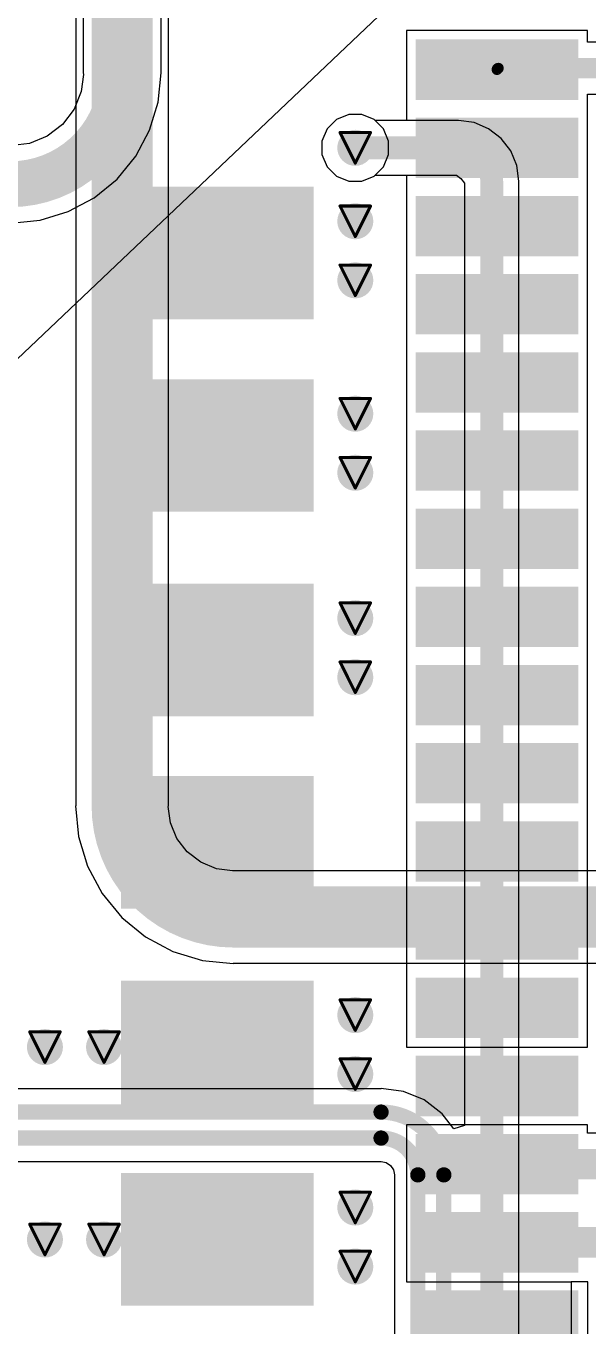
# Model space of a CAD drawing. Header units: inches. Extents: x 0 to 5359, y 0 to 5098.
# Drawn here: x 89.92 to 99.26, y 82.36 to 103.98 of the extents above; entities that cross this region are included whole.
import ezdxf

# ---------------------------------------------------------------- set-up
doc = ezdxf.new("R2010")
doc.units = ezdxf.units.IN
for name, color, linetype in [('Bottom Layer', 5, 'Continuous'), ('Drill Drawing', 1, 'Continuous'), ('Layer 1', 16, 'Continuous'), ('Layer 2', 76, 'Continuous'), ('Top Layer', 1, 'Continuous'), ('Top Paste', 8, 'Continuous'), ('Top Solder', 216, 'Continuous'), ('Via Holes', 16, 'Continuous')]:
    doc.layers.add(name, color=color, linetype=linetype)

# ---------------------------------------------------------------- blocks, each defined once
blk = doc.blocks.new('EC21EFA_512_STD_54')
at = {"layer": 'Top Layer'}
for points in [[(-9.2, -8.1), (-7.2, -8.1), (-7.2, -11.1), (-9.2, -11.1)], [(-6, -8.1), (-4, -8.1), (-4, -11.1), (-6, -11.1)], [(-2.6, -8.1), (-0.6, -8.1), (-0.6, -11.1), (-2.6, -11.1)], [(0.6, -8.1), (2.6, -8.1), (2.6, -11.1), (0.6, -11.1)], [(4, -8.1), (6, -8.1), (6, -11.1), (4, -11.1)], [(7.2, -8.1), (9.2, -8.1), (9.2, -11.1), (7.2, -11.1)], [(-9.95, -13), (-9.15, -13), (-9.15, -15.5), (-9.95, -15.5)], [(-8.65, -13), (-7.85, -13), (-7.85, -15.5), (-8.65, -15.5)], [(-7.35, -13), (-6.55, -13), (-6.55, -15.5), (-7.35, -15.5)], [(-6.05, -13), (-5.25, -13), (-5.25, -15.5), (-6.05, -15.5)], [(-4.75, -13), (-3.95, -13), (-3.95, -15.5), (-4.75, -15.5)], [(-3.45, -13), (-2.65, -13), (-2.65, -15.5), (-3.45, -15.5)], [(-2.15, -13), (-1.35, -13), (-1.35, -15.5), (-2.15, -15.5)], [(-0.85, -13), (-0.05, -13), (-0.05, -15.5), (-0.85, -15.5)], [(0.45, -13), (1.25, -13), (1.25, -15.5), (0.45, -15.5)], [(1.75, -13), (2.55, -13), (2.55, -15.5), (1.75, -15.5)], [(3.05, -13), (3.85, -13), (3.85, -15.5), (3.05, -15.5)], [(4.35, -13), (5.15, -13), (5.15, -15.5), (4.35, -15.5)], [(5.65, -13), (6.45, -13), (6.45, -15.5), (5.65, -15.5)], [(6.95, -13), (7.75, -13), (7.75, -15.5), (6.95, -15.5)], [(8.25, -13), (9.05, -13), (9.05, -15.5), (8.25, -15.5)], [(9.55, -13), (10.35, -13), (10.35, -15.5), (9.55, -15.5)], [(10.85, -13), (11.65, -13), (11.65, -15.5), (10.85, -15.5)]]:
    blk.add_hatch(color=1, dxfattribs=at).paths.add_polyline_path(points)
at = {"layer": 'Top Paste'}
for points in [[(-9.2, -8.1), (-7.2, -8.1), (-7.2, -11.1), (-9.2, -11.1)], [(-6, -8.1), (-4, -8.1), (-4, -11.1), (-6, -11.1)], [(-2.6, -8.1), (-0.6, -8.1), (-0.6, -11.1), (-2.6, -11.1)], [(0.6, -8.1), (2.6, -8.1), (2.6, -11.1), (0.6, -11.1)], [(4, -8.1), (6, -8.1), (6, -11.1), (4, -11.1)], [(7.2, -8.1), (9.2, -8.1), (9.2, -11.1), (7.2, -11.1)], [(-9.95, -13), (-9.15, -13), (-9.15, -15.5), (-9.95, -15.5)], [(-8.65, -13), (-7.85, -13), (-7.85, -15.5), (-8.65, -15.5)], [(-7.35, -13), (-6.55, -13), (-6.55, -15.5), (-7.35, -15.5)], [(-6.05, -13), (-5.25, -13), (-5.25, -15.5), (-6.05, -15.5)], [(-4.75, -13), (-3.95, -13), (-3.95, -15.5), (-4.75, -15.5)], [(-3.45, -13), (-2.65, -13), (-2.65, -15.5), (-3.45, -15.5)], [(-2.15, -13), (-1.35, -13), (-1.35, -15.5), (-2.15, -15.5)], [(-0.85, -13), (-0.05, -13), (-0.05, -15.5), (-0.85, -15.5)], [(0.45, -13), (1.25, -13), (1.25, -15.5), (0.45, -15.5)], [(1.75, -13), (2.55, -13), (2.55, -15.5), (1.75, -15.5)], [(3.05, -13), (3.85, -13), (3.85, -15.5), (3.05, -15.5)], [(4.35, -13), (5.15, -13), (5.15, -15.5), (4.35, -15.5)], [(5.65, -13), (6.45, -13), (6.45, -15.5), (5.65, -15.5)], [(6.95, -13), (7.75, -13), (7.75, -15.5), (6.95, -15.5)], [(8.25, -13), (9.05, -13), (9.05, -15.5), (8.25, -15.5)], [(9.55, -13), (10.35, -13), (10.35, -15.5), (9.55, -15.5)], [(10.85, -13), (11.65, -13), (11.65, -15.5), (10.85, -15.5)]]:
    blk.add_hatch(color=8, dxfattribs=at).paths.add_polyline_path(points)
at = {"layer": 'Top Solder'}
for points in [[(-9.302, -7.998), (-7.098, -7.998), (-7.098, -11.202), (-9.302, -11.202)], [(-6.102, -7.998), (-3.898, -7.998), (-3.898, -11.202), (-6.102, -11.202)], [(-2.702, -7.998), (-0.498, -7.998), (-0.498, -11.202), (-2.702, -11.202)], [(0.498, -7.998), (2.702, -7.998), (2.702, -11.202), (0.498, -11.202)], [(3.898, -7.998), (6.102, -7.998), (6.102, -11.202), (3.898, -11.202)], [(7.098, -7.998), (9.302, -7.998), (9.302, -11.202), (7.098, -11.202)], [(-10.052, -12.898), (-9.048, -12.898), (-9.048, -15.602), (-10.052, -15.602)], [(-8.752, -12.898), (-7.748, -12.898), (-7.748, -15.602), (-8.752, -15.602)], [(-7.452, -12.898), (-6.448, -12.898), (-6.448, -15.602), (-7.452, -15.602)], [(-6.152, -12.898), (-5.148, -12.898), (-5.148, -15.602), (-6.152, -15.602)], [(-4.852, -12.898), (-3.848, -12.898), (-3.848, -15.602), (-4.852, -15.602)], [(-3.552, -12.898), (-2.548, -12.898), (-2.548, -15.602), (-3.552, -15.602)], [(-2.252, -12.898), (-1.248, -12.898), (-1.248, -15.602), (-2.252, -15.602)], [(-0.952, -12.898), (0.052, -12.898), (0.052, -15.602), (-0.952, -15.602)], [(0.348, -12.898), (1.352, -12.898), (1.352, -15.602), (0.348, -15.602)], [(1.648, -12.898), (2.652, -12.898), (2.652, -15.602), (1.648, -15.602)], [(2.948, -12.898), (3.952, -12.898), (3.952, -15.602), (2.948, -15.602)], [(4.248, -12.898), (5.252, -12.898), (5.252, -15.602), (4.248, -15.602)], [(5.548, -12.898), (6.552, -12.898), (6.552, -15.602), (5.548, -15.602)], [(6.848, -12.898), (7.852, -12.898), (7.852, -15.602), (6.848, -15.602)], [(8.148, -12.898), (9.152, -12.898), (9.152, -15.602), (8.148, -15.602)], [(9.448, -12.898), (10.452, -12.898), (10.452, -15.602), (9.448, -15.602)], [(10.748, -12.898), (11.752, -12.898), (11.752, -15.602), (10.748, -15.602)]]:
    blk.add_hatch(color=216, dxfattribs=at).paths.add_polyline_path(points)
blk.add_line((-7.122, 8.022), (5006.159, -5275.812), dxfattribs=at)

msp = doc.modelspace()

# ---------------------------------------------------------------- hatches: boundary and pattern name
at = {"layer": 'Bottom Layer'}
h = msp.add_hatch(color=5, dxfattribs=at)
edge = h.paths.add_edge_path()
edge.add_arc((95.394, 101.95), 0.3, 0, 360)
h = msp.add_hatch(color=5, dxfattribs=at)
edge = h.paths.add_edge_path()
edge.add_arc((95.394, 100.729), 0.3, 0, 360)
h = msp.add_hatch(color=5, dxfattribs=at)
edge = h.paths.add_edge_path()
edge.add_arc((95.394, 99.747), 0.3, 0, 360)
h = msp.add_hatch(color=5, dxfattribs=at)
edge = h.paths.add_edge_path()
edge.add_arc((95.394, 97.529), 0.3, 0, 360)
h = msp.add_hatch(color=5, dxfattribs=at)
edge = h.paths.add_edge_path()
edge.add_arc((95.394, 96.547), 0.3, 0, 360)
h = msp.add_hatch(color=5, dxfattribs=at)
edge = h.paths.add_edge_path()
edge.add_arc((95.394, 94.129), 0.3, 0, 360)
h = msp.add_hatch(color=5, dxfattribs=at)
edge = h.paths.add_edge_path()
edge.add_arc((95.394, 93.147), 0.3, 0, 360)
h = msp.add_hatch(color=5, dxfattribs=at)
edge = h.paths.add_edge_path()
edge.add_arc((95.394, 87.529), 0.3, 0, 360)
h = msp.add_hatch(color=5, dxfattribs=at)
edge = h.paths.add_edge_path()
edge.add_arc((90.232, 86.997), 0.3, 0, 360)
h = msp.add_hatch(color=5, dxfattribs=at)
edge = h.paths.add_edge_path()
edge.add_arc((91.215, 86.997), 0.3, 0, 360)
h = msp.add_hatch(color=5, dxfattribs=at)
edge = h.paths.add_edge_path()
edge.add_arc((95.394, 86.547), 0.3, 0, 360)
h = msp.add_hatch(color=5, dxfattribs=at)
edge = h.paths.add_edge_path()
edge.add_arc((95.394, 84.329), 0.3, 0, 360)
h = msp.add_hatch(color=5, dxfattribs=at)
edge = h.paths.add_edge_path()
edge.add_arc((90.232, 83.797), 0.3, 0, 360)
h = msp.add_hatch(color=5, dxfattribs=at)
edge = h.paths.add_edge_path()
edge.add_arc((91.215, 83.797), 0.3, 0, 360)
h = msp.add_hatch(color=5, dxfattribs=at)
edge = h.paths.add_edge_path()
edge.add_arc((95.394, 83.347), 0.3, 0, 360)
at = {"layer": 'Layer 1'}
h = msp.add_hatch(color=16, dxfattribs=at)
edge = h.paths.add_edge_path()
edge.add_arc((95.394, 101.95), 0.3, 0, 360)
h = msp.add_hatch(color=16, dxfattribs=at)
edge = h.paths.add_edge_path()
edge.add_arc((95.394, 100.729), 0.3, 0, 360)
h = msp.add_hatch(color=16, dxfattribs=at)
edge = h.paths.add_edge_path()
edge.add_arc((95.394, 99.747), 0.3, 0, 360)
h = msp.add_hatch(color=16, dxfattribs=at)
edge = h.paths.add_edge_path()
edge.add_arc((95.394, 97.529), 0.3, 0, 360)
h = msp.add_hatch(color=16, dxfattribs=at)
edge = h.paths.add_edge_path()
edge.add_arc((95.394, 96.547), 0.3, 0, 360)
h = msp.add_hatch(color=16, dxfattribs=at)
edge = h.paths.add_edge_path()
edge.add_arc((95.394, 94.129), 0.3, 0, 360)
h = msp.add_hatch(color=16, dxfattribs=at)
edge = h.paths.add_edge_path()
edge.add_arc((95.394, 93.147), 0.3, 0, 360)
h = msp.add_hatch(color=16, dxfattribs=at)
edge = h.paths.add_edge_path()
edge.add_arc((95.394, 87.529), 0.3, 0, 360)
h = msp.add_hatch(color=16, dxfattribs=at)
edge = h.paths.add_edge_path()
edge.add_arc((90.232, 86.997), 0.3, 0, 360)
h = msp.add_hatch(color=16, dxfattribs=at)
edge = h.paths.add_edge_path()
edge.add_arc((91.215, 86.997), 0.3, 0, 360)
h = msp.add_hatch(color=16, dxfattribs=at)
edge = h.paths.add_edge_path()
edge.add_arc((95.394, 86.547), 0.3, 0, 360)
h = msp.add_hatch(color=16, dxfattribs=at)
edge = h.paths.add_edge_path()
edge.add_arc((95.394, 84.329), 0.3, 0, 360)
h = msp.add_hatch(color=16, dxfattribs=at)
edge = h.paths.add_edge_path()
edge.add_arc((90.232, 83.797), 0.3, 0, 360)
h = msp.add_hatch(color=16, dxfattribs=at)
edge = h.paths.add_edge_path()
edge.add_arc((91.215, 83.797), 0.3, 0, 360)
h = msp.add_hatch(color=16, dxfattribs=at)
edge = h.paths.add_edge_path()
edge.add_arc((95.394, 83.347), 0.3, 0, 360)
at = {"layer": 'Layer 2'}
h = msp.add_hatch(color=76, dxfattribs=at)
edge = h.paths.add_edge_path()
edge.add_arc((95.394, 101.95), 0.3, 0, 360)
h = msp.add_hatch(color=76, dxfattribs=at)
edge = h.paths.add_edge_path()
edge.add_arc((95.394, 100.729), 0.3, 0, 360)
h = msp.add_hatch(color=76, dxfattribs=at)
edge = h.paths.add_edge_path()
edge.add_arc((95.394, 99.747), 0.3, 0, 360)
h = msp.add_hatch(color=76, dxfattribs=at)
edge = h.paths.add_edge_path()
edge.add_arc((95.394, 97.529), 0.3, 0, 360)
h = msp.add_hatch(color=76, dxfattribs=at)
edge = h.paths.add_edge_path()
edge.add_arc((95.394, 96.547), 0.3, 0, 360)
h = msp.add_hatch(color=76, dxfattribs=at)
edge = h.paths.add_edge_path()
edge.add_arc((95.394, 94.129), 0.3, 0, 360)
h = msp.add_hatch(color=76, dxfattribs=at)
edge = h.paths.add_edge_path()
edge.add_arc((95.394, 93.147), 0.3, 0, 360)
h = msp.add_hatch(color=76, dxfattribs=at)
edge = h.paths.add_edge_path()
edge.add_arc((95.394, 87.529), 0.3, 0, 360)
h = msp.add_hatch(color=76, dxfattribs=at)
edge = h.paths.add_edge_path()
edge.add_arc((90.232, 86.997), 0.3, 0, 360)
h = msp.add_hatch(color=76, dxfattribs=at)
edge = h.paths.add_edge_path()
edge.add_arc((91.215, 86.997), 0.3, 0, 360)
h = msp.add_hatch(color=76, dxfattribs=at)
edge = h.paths.add_edge_path()
edge.add_arc((95.394, 86.547), 0.3, 0, 360)
h = msp.add_hatch(color=76, dxfattribs=at)
edge = h.paths.add_edge_path()
edge.add_arc((95.394, 84.329), 0.3, 0, 360)
h = msp.add_hatch(color=76, dxfattribs=at)
edge = h.paths.add_edge_path()
edge.add_arc((90.232, 83.797), 0.3, 0, 360)
h = msp.add_hatch(color=76, dxfattribs=at)
edge = h.paths.add_edge_path()
edge.add_arc((91.215, 83.797), 0.3, 0, 360)
h = msp.add_hatch(color=76, dxfattribs=at)
edge = h.paths.add_edge_path()
edge.add_arc((95.394, 83.347), 0.3, 0, 360)
at = {"layer": 'Top Layer'}
h = msp.add_hatch(color=1, dxfattribs=at)
edge = h.paths.add_edge_path()
edge.add_arc((95.394, 101.95), 0.3, 0, 360)
h = msp.add_hatch(color=1, dxfattribs=at)
edge = h.paths.add_edge_path()
edge.add_arc((95.394, 100.729), 0.3, 0, 360)
h = msp.add_hatch(color=1, dxfattribs=at)
edge = h.paths.add_edge_path()
edge.add_arc((95.394, 99.747), 0.3, 0, 360)
h = msp.add_hatch(color=1, dxfattribs=at)
edge = h.paths.add_edge_path()
edge.add_arc((95.394, 97.529), 0.3, 0, 360)
h = msp.add_hatch(color=1, dxfattribs=at)
edge = h.paths.add_edge_path()
edge.add_arc((95.394, 96.547), 0.3, 0, 360)
h = msp.add_hatch(color=1, dxfattribs=at)
edge = h.paths.add_edge_path()
edge.add_arc((95.394, 94.129), 0.3, 0, 360)
h = msp.add_hatch(color=1, dxfattribs=at)
edge = h.paths.add_edge_path()
edge.add_arc((95.394, 93.147), 0.3, 0, 360)
h = msp.add_hatch(color=1, dxfattribs=at)
edge = h.paths.add_edge_path()
edge.add_arc((95.394, 87.529), 0.3, 0, 360)
h = msp.add_hatch(color=1, dxfattribs=at)
edge = h.paths.add_edge_path()
edge.add_arc((90.232, 86.997), 0.3, 0, 360)
h = msp.add_hatch(color=1, dxfattribs=at)
edge = h.paths.add_edge_path()
edge.add_arc((91.215, 86.997), 0.3, 0, 360)
h = msp.add_hatch(color=1, dxfattribs=at)
edge = h.paths.add_edge_path()
edge.add_arc((95.394, 86.547), 0.3, 0, 360)
h = msp.add_hatch(color=1, dxfattribs=at)
edge = h.paths.add_edge_path()
edge.add_arc((95.394, 84.329), 0.3, 0, 360)
h = msp.add_hatch(color=1, dxfattribs=at)
edge = h.paths.add_edge_path()
edge.add_arc((90.232, 83.797), 0.3, 0, 360)
h = msp.add_hatch(color=1, dxfattribs=at)
edge = h.paths.add_edge_path()
edge.add_arc((91.215, 83.797), 0.3, 0, 360)
h = msp.add_hatch(color=1, dxfattribs=at)
edge = h.paths.add_edge_path()
edge.add_arc((95.394, 83.347), 0.3, 0, 360)
at = {"layer": 'Via Holes'}
h = msp.add_hatch(color=7, dxfattribs=at)
edge = h.paths.add_edge_path()
edge.add_arc((95.394, 101.95), 0.15, 0, 360)
h = msp.add_hatch(color=7, dxfattribs=at)
edge = h.paths.add_edge_path()
edge.add_arc((95.394, 100.729), 0.15, 0, 360)
h = msp.add_hatch(color=7, dxfattribs=at)
edge = h.paths.add_edge_path()
edge.add_arc((95.394, 99.747), 0.15, 0, 360)
h = msp.add_hatch(color=7, dxfattribs=at)
edge = h.paths.add_edge_path()
edge.add_arc((95.394, 97.529), 0.15, 0, 360)
h = msp.add_hatch(color=7, dxfattribs=at)
edge = h.paths.add_edge_path()
edge.add_arc((95.394, 96.547), 0.15, 0, 360)
h = msp.add_hatch(color=7, dxfattribs=at)
edge = h.paths.add_edge_path()
edge.add_arc((95.394, 94.129), 0.15, 0, 360)
h = msp.add_hatch(color=7, dxfattribs=at)
edge = h.paths.add_edge_path()
edge.add_arc((95.394, 93.147), 0.15, 0, 360)
h = msp.add_hatch(color=7, dxfattribs=at)
edge = h.paths.add_edge_path()
edge.add_arc((95.394, 87.529), 0.15, 0, 360)
h = msp.add_hatch(color=7, dxfattribs=at)
edge = h.paths.add_edge_path()
edge.add_arc((90.232, 86.997), 0.15, 0, 360)
h = msp.add_hatch(color=7, dxfattribs=at)
edge = h.paths.add_edge_path()
edge.add_arc((91.215, 86.997), 0.15, 0, 360)
h = msp.add_hatch(color=7, dxfattribs=at)
edge = h.paths.add_edge_path()
edge.add_arc((95.394, 86.547), 0.15, 0, 360)
h = msp.add_hatch(color=7, dxfattribs=at)
edge = h.paths.add_edge_path()
edge.add_arc((95.394, 84.329), 0.15, 0, 360)
h = msp.add_hatch(color=7, dxfattribs=at)
edge = h.paths.add_edge_path()
edge.add_arc((90.232, 83.797), 0.15, 0, 360)
h = msp.add_hatch(color=7, dxfattribs=at)
edge = h.paths.add_edge_path()
edge.add_arc((91.215, 83.797), 0.15, 0, 360)
h = msp.add_hatch(color=7, dxfattribs=at)
edge = h.paths.add_edge_path()
edge.add_arc((95.394, 83.347), 0.15, 0, 360)

# ---------------------------------------------------------------- linework, layer by layer
at = {"layer": 'Bottom Layer'}
for p, q in [((90.869, 115.265), (90.869, 103.2)), ((92.164, 103.2), (92.164, 115.265)), ((90.875, 103.169), (90.837, 102.885)), ((90.869, 103.2), (90.875, 103.169)), ((92.115, 102.712), (92.163, 103.196)), ((92.163, 103.196), (92.164, 103.2)), ((90.837, 102.885), (90.716, 102.592)), ((91.973, 102.243), (92.115, 102.712)), ((90.716, 102.592), (90.522, 102.34)), ((95.284, 102.504), (95.08, 102.42)), ((95.504, 102.504), (95.284, 102.504)), ((95.708, 102.42), (95.504, 102.504)), ((90.522, 102.34), (90.27, 102.146)), ((94.924, 102.264), (94.84, 102.06)), ((95.08, 102.42), (94.924, 102.264)), ((95.724, 102.403), (95.708, 102.42)), ((97.108, 102.403), (95.724, 102.403)), ((97.109, 102.403), (97.108, 102.403)), ((97.369, 102.369), (97.109, 102.403)), ((97.612, 102.268), (97.369, 102.369)), ((97.821, 102.108), (97.612, 102.268)), ((90.27, 102.146), (89.977, 102.025)), ((91.742, 101.811), (91.973, 102.243)), ((94.84, 102.06), (94.84, 101.84)), ((97.981, 101.899), (97.821, 102.108)), ((89.977, 102.025), (89.693, 101.987)), ((94.84, 101.84), (94.924, 101.636)), ((98.082, 101.656), (97.981, 101.899)), ((91.431, 101.432), (91.742, 101.811)), ((94.924, 101.636), (95.08, 101.48)), ((98.116, 101.396), (98.082, 101.656)), ((91.052, 101.12), (91.431, 101.432)), ((95.08, 101.48), (95.284, 101.396)), ((95.284, 101.396), (95.504, 101.396)), ((95.504, 101.396), (95.708, 101.48)), ((95.708, 101.48), (95.724, 101.497)), ((95.724, 101.497), (97.077, 101.497)), ((97.077, 101.497), (97.152, 101.439)), ((97.152, 101.439), (97.21, 101.364)), ((98.116, 101.395), (98.116, 101.396)), ((98.116, 75.26), (98.116, 101.395)), ((97.21, 101.364), (97.21, 85.692)), ((90.619, 100.889), (91.052, 101.12)), ((89.666, 100.699), (90.15, 100.747)), ((90.15, 100.747), (90.619, 100.889)), ((95.823, 86.304), (67.544, 86.304)), ((96.195, 86.26), (95.823, 86.309)), ((95.823, 86.309), (95.823, 86.304)), ((96.541, 86.117), (96.195, 86.26)), ((96.839, 85.888), (96.541, 86.117)), ((97.032, 85.636), (96.839, 85.888)), ((97.21, 85.692), (97.032, 85.636)), ((67.544, 85.096), (95.823, 85.096)), ((95.823, 85.096), (95.823, 85.095)), ((95.823, 85.095), (95.908, 85.078)), ((95.908, 85.078), (95.98, 85.03)), ((95.98, 85.03), (96.028, 84.957)), ((96.028, 84.957), (96.045, 84.872)), ((96.045, 84.872), (96.046, 84.872)), ((96.046, 84.872), (96.046, 81.649))]:
    msp.add_line(p, q, dxfattribs=at)
for points in [[(91.516, 103.2, 0.762, 0.762, 0), (91.516, 115.265, 0.762, 0.762, 0)], [(91.516, 103.2, 0.762, 0.762, -0.414214), (89.662, 101.346, 0.762, 0.762, 0)], [(95.394, 101.95, 0.381, 0.381, 0), (97.108, 101.95, 0.381, 0.381, 0)], [(97.108, 101.95, 0.381, 0.381, -0.414214), (97.663, 101.395, 0.381, 0.381, 0)], [(67.585, 101.346, 0.762, 0.762, 0), (89.662, 101.346, 0.762, 0.762, 0)], [(97.663, 74.93, 0.381, 0.381, 0), (97.663, 101.395, 0.381, 0.381, 0)], [(67.229, 85.916, 0.254, 0.254, 0), (95.823, 85.916, 0.254, 0.254, 0)], [(95.823, 85.916, 0.254, 0.254, -0.414214), (96.866, 84.872, 0.254, 0.254, 0)], [(67.229, 85.484, 0.254, 0.254, 0), (95.823, 85.484, 0.254, 0.254, 0)], [(95.823, 85.484, 0.254, 0.254, -0.414214), (96.434, 84.872, 0.254, 0.254, 0)], [(96.434, 72.467, 0.254, 0.254, 0), (96.434, 84.872, 0.254, 0.254, 0)], [(96.866, 72.467, 0.254, 0.254, 0), (96.866, 84.872, 0.254, 0.254, 0)]]:
    msp.add_lwpolyline(points, format="xyseb", dxfattribs=at)
for points in [[(91.326, 103.2, 0.381, 0.381, 1), (91.707, 103.2, 0.381, 0.381, 1)], [(91.326, 103.2, 0.381, 0.381, 1), (91.707, 103.2, 0.381, 0.381, 1)], [(95.298, 101.95, 0.191, 0.191, 1), (95.489, 101.95, 0.191, 0.191, 1)], [(97.013, 101.95, 0.191, 0.191, 1), (97.203, 101.95, 0.191, 0.191, 1)], [(97.013, 101.95, 0.191, 0.191, 1), (97.203, 101.95, 0.191, 0.191, 1)], [(89.471, 101.346, 0.381, 0.381, 1), (89.852, 101.346, 0.381, 0.381, 1)], [(89.471, 101.346, 0.381, 0.381, 1), (89.852, 101.346, 0.381, 0.381, 1)], [(97.568, 101.395, 0.191, 0.191, 1), (97.758, 101.395, 0.191, 0.191, 1)], [(97.568, 101.395, 0.191, 0.191, 1), (97.758, 101.395, 0.191, 0.191, 1)], [(95.759, 85.916, 0.127, 0.127, 1), (95.886, 85.916, 0.127, 0.127, 1)], [(95.759, 85.916, 0.127, 0.127, 1), (95.886, 85.916, 0.127, 0.127, 1)], [(95.759, 85.484, 0.127, 0.127, 1), (95.886, 85.484, 0.127, 0.127, 1)], [(95.759, 85.484, 0.127, 0.127, 1), (95.886, 85.484, 0.127, 0.127, 1)], [(96.371, 84.872, 0.127, 0.127, 1), (96.498, 84.872, 0.127, 0.127, 1)], [(96.371, 84.872, 0.127, 0.127, 1), (96.498, 84.872, 0.127, 0.127, 1)], [(96.803, 84.872, 0.127, 0.127, 1), (96.93, 84.872, 0.127, 0.127, 1)], [(96.803, 84.872, 0.127, 0.127, 1), (96.93, 84.872, 0.127, 0.127, 1)]]:
    msp.add_lwpolyline(points, format="xyseb", close=True, dxfattribs=at)
at = {"layer": 'Drill Drawing'}
for points in [[(95.14, 102.204, 0.0508, 0.0508, 0), (95.648, 102.204, 0.0508, 0.0508, 0)], [(95.14, 102.204, 0.0508, 0.0508, 0), (95.394, 101.696, 0.0508, 0.0508, 0)], [(95.394, 101.696, 0.0508, 0.0508, 0), (95.648, 102.204, 0.0508, 0.0508, 0)], [(95.14, 100.983, 0.0508, 0.0508, 0), (95.648, 100.983, 0.0508, 0.0508, 0)], [(95.14, 100.983, 0.0508, 0.0508, 0), (95.394, 100.475, 0.0508, 0.0508, 0)], [(95.394, 100.475, 0.0508, 0.0508, 0), (95.648, 100.983, 0.0508, 0.0508, 0)], [(95.14, 100.001, 0.0508, 0.0508, 0), (95.648, 100.001, 0.0508, 0.0508, 0)], [(95.14, 100.001, 0.0508, 0.0508, 0), (95.394, 99.493, 0.0508, 0.0508, 0)], [(95.394, 99.493, 0.0508, 0.0508, 0), (95.648, 100.001, 0.0508, 0.0508, 0)], [(95.14, 97.783, 0.0508, 0.0508, 0), (95.648, 97.783, 0.0508, 0.0508, 0)], [(95.14, 97.783, 0.0508, 0.0508, 0), (95.394, 97.275, 0.0508, 0.0508, 0)], [(95.394, 97.275, 0.0508, 0.0508, 0), (95.648, 97.783, 0.0508, 0.0508, 0)], [(95.14, 96.801, 0.0508, 0.0508, 0), (95.648, 96.801, 0.0508, 0.0508, 0)], [(95.14, 96.801, 0.0508, 0.0508, 0), (95.394, 96.293, 0.0508, 0.0508, 0)], [(95.394, 96.293, 0.0508, 0.0508, 0), (95.648, 96.801, 0.0508, 0.0508, 0)], [(95.14, 94.383, 0.0508, 0.0508, 0), (95.648, 94.383, 0.0508, 0.0508, 0)], [(95.14, 94.383, 0.0508, 0.0508, 0), (95.394, 93.875, 0.0508, 0.0508, 0)], [(95.394, 93.875, 0.0508, 0.0508, 0), (95.648, 94.383, 0.0508, 0.0508, 0)], [(95.14, 93.401, 0.0508, 0.0508, 0), (95.648, 93.401, 0.0508, 0.0508, 0)], [(95.14, 93.401, 0.0508, 0.0508, 0), (95.394, 92.893, 0.0508, 0.0508, 0)], [(95.394, 92.893, 0.0508, 0.0508, 0), (95.648, 93.401, 0.0508, 0.0508, 0)], [(95.14, 87.783, 0.0508, 0.0508, 0), (95.648, 87.783, 0.0508, 0.0508, 0)], [(95.14, 87.783, 0.0508, 0.0508, 0), (95.394, 87.275, 0.0508, 0.0508, 0)], [(95.394, 87.275, 0.0508, 0.0508, 0), (95.648, 87.783, 0.0508, 0.0508, 0)], [(89.978, 87.251, 0.0508, 0.0508, 0), (90.486, 87.251, 0.0508, 0.0508, 0)], [(89.978, 87.251, 0.0508, 0.0508, 0), (90.232, 86.743, 0.0508, 0.0508, 0)], [(90.232, 86.743, 0.0508, 0.0508, 0), (90.486, 87.251, 0.0508, 0.0508, 0)], [(90.961, 87.251, 0.0508, 0.0508, 0), (91.469, 87.251, 0.0508, 0.0508, 0)], [(90.961, 87.251, 0.0508, 0.0508, 0), (91.215, 86.743, 0.0508, 0.0508, 0)], [(91.215, 86.743, 0.0508, 0.0508, 0), (91.469, 87.251, 0.0508, 0.0508, 0)], [(95.14, 86.801, 0.0508, 0.0508, 0), (95.648, 86.801, 0.0508, 0.0508, 0)], [(95.14, 86.801, 0.0508, 0.0508, 0), (95.394, 86.293, 0.0508, 0.0508, 0)], [(95.394, 86.293, 0.0508, 0.0508, 0), (95.648, 86.801, 0.0508, 0.0508, 0)], [(95.14, 84.583, 0.0508, 0.0508, 0), (95.648, 84.583, 0.0508, 0.0508, 0)], [(95.14, 84.583, 0.0508, 0.0508, 0), (95.394, 84.075, 0.0508, 0.0508, 0)], [(95.394, 84.075, 0.0508, 0.0508, 0), (95.648, 84.583, 0.0508, 0.0508, 0)], [(89.978, 84.051, 0.0508, 0.0508, 0), (90.486, 84.051, 0.0508, 0.0508, 0)], [(89.978, 84.051, 0.0508, 0.0508, 0), (90.232, 83.543, 0.0508, 0.0508, 0)], [(90.232, 83.543, 0.0508, 0.0508, 0), (90.486, 84.051, 0.0508, 0.0508, 0)], [(90.961, 84.051, 0.0508, 0.0508, 0), (91.469, 84.051, 0.0508, 0.0508, 0)], [(90.961, 84.051, 0.0508, 0.0508, 0), (91.215, 83.543, 0.0508, 0.0508, 0)], [(91.215, 83.543, 0.0508, 0.0508, 0), (91.469, 84.051, 0.0508, 0.0508, 0)], [(95.14, 83.601, 0.0508, 0.0508, 0), (95.648, 83.601, 0.0508, 0.0508, 0)], [(95.14, 83.601, 0.0508, 0.0508, 0), (95.394, 83.093, 0.0508, 0.0508, 0)], [(95.394, 83.093, 0.0508, 0.0508, 0), (95.648, 83.601, 0.0508, 0.0508, 0)]]:
    msp.add_lwpolyline(points, format="xyseb", dxfattribs=at)
for points in [[(95.127, 102.204, 0.0254, 0.0254, 1), (95.152, 102.204, 0.0254, 0.0254, 1)], [(95.127, 102.204, 0.0254, 0.0254, 1), (95.152, 102.204, 0.0254, 0.0254, 1)], [(95.635, 102.204, 0.0254, 0.0254, 1), (95.66, 102.204, 0.0254, 0.0254, 1)], [(95.635, 102.204, 0.0254, 0.0254, 1), (95.66, 102.204, 0.0254, 0.0254, 1)], [(95.381, 101.696, 0.0254, 0.0254, 1), (95.406, 101.696, 0.0254, 0.0254, 1)], [(95.381, 101.696, 0.0254, 0.0254, 1), (95.406, 101.696, 0.0254, 0.0254, 1)], [(95.127, 100.983, 0.0254, 0.0254, 1), (95.152, 100.983, 0.0254, 0.0254, 1)], [(95.127, 100.983, 0.0254, 0.0254, 1), (95.152, 100.983, 0.0254, 0.0254, 1)], [(95.635, 100.983, 0.0254, 0.0254, 1), (95.66, 100.983, 0.0254, 0.0254, 1)], [(95.635, 100.983, 0.0254, 0.0254, 1), (95.66, 100.983, 0.0254, 0.0254, 1)], [(95.381, 100.475, 0.0254, 0.0254, 1), (95.406, 100.475, 0.0254, 0.0254, 1)], [(95.381, 100.475, 0.0254, 0.0254, 1), (95.406, 100.475, 0.0254, 0.0254, 1)], [(95.127, 100.001, 0.0254, 0.0254, 1), (95.152, 100.001, 0.0254, 0.0254, 1)], [(95.127, 100.001, 0.0254, 0.0254, 1), (95.152, 100.001, 0.0254, 0.0254, 1)], [(95.635, 100.001, 0.0254, 0.0254, 1), (95.66, 100.001, 0.0254, 0.0254, 1)], [(95.635, 100.001, 0.0254, 0.0254, 1), (95.66, 100.001, 0.0254, 0.0254, 1)], [(95.381, 99.493, 0.0254, 0.0254, 1), (95.406, 99.493, 0.0254, 0.0254, 1)], [(95.381, 99.493, 0.0254, 0.0254, 1), (95.406, 99.493, 0.0254, 0.0254, 1)], [(95.127, 97.783, 0.0254, 0.0254, 1), (95.152, 97.783, 0.0254, 0.0254, 1)], [(95.127, 97.783, 0.0254, 0.0254, 1), (95.152, 97.783, 0.0254, 0.0254, 1)], [(95.635, 97.783, 0.0254, 0.0254, 1), (95.66, 97.783, 0.0254, 0.0254, 1)], [(95.635, 97.783, 0.0254, 0.0254, 1), (95.66, 97.783, 0.0254, 0.0254, 1)], [(95.381, 97.275, 0.0254, 0.0254, 1), (95.406, 97.275, 0.0254, 0.0254, 1)], [(95.381, 97.275, 0.0254, 0.0254, 1), (95.406, 97.275, 0.0254, 0.0254, 1)], [(95.127, 96.801, 0.0254, 0.0254, 1), (95.152, 96.801, 0.0254, 0.0254, 1)], [(95.127, 96.801, 0.0254, 0.0254, 1), (95.152, 96.801, 0.0254, 0.0254, 1)], [(95.635, 96.801, 0.0254, 0.0254, 1), (95.66, 96.801, 0.0254, 0.0254, 1)], [(95.635, 96.801, 0.0254, 0.0254, 1), (95.66, 96.801, 0.0254, 0.0254, 1)], [(95.381, 96.293, 0.0254, 0.0254, 1), (95.406, 96.293, 0.0254, 0.0254, 1)], [(95.381, 96.293, 0.0254, 0.0254, 1), (95.406, 96.293, 0.0254, 0.0254, 1)], [(95.127, 94.383, 0.0254, 0.0254, 1), (95.152, 94.383, 0.0254, 0.0254, 1)], [(95.127, 94.383, 0.0254, 0.0254, 1), (95.152, 94.383, 0.0254, 0.0254, 1)], [(95.635, 94.383, 0.0254, 0.0254, 1), (95.66, 94.383, 0.0254, 0.0254, 1)], [(95.635, 94.383, 0.0254, 0.0254, 1), (95.66, 94.383, 0.0254, 0.0254, 1)], [(95.381, 93.875, 0.0254, 0.0254, 1), (95.406, 93.875, 0.0254, 0.0254, 1)], [(95.381, 93.875, 0.0254, 0.0254, 1), (95.406, 93.875, 0.0254, 0.0254, 1)], [(95.127, 93.401, 0.0254, 0.0254, 1), (95.152, 93.401, 0.0254, 0.0254, 1)], [(95.127, 93.401, 0.0254, 0.0254, 1), (95.152, 93.401, 0.0254, 0.0254, 1)], [(95.635, 93.401, 0.0254, 0.0254, 1), (95.66, 93.401, 0.0254, 0.0254, 1)], [(95.635, 93.401, 0.0254, 0.0254, 1), (95.66, 93.401, 0.0254, 0.0254, 1)], [(95.381, 92.893, 0.0254, 0.0254, 1), (95.406, 92.893, 0.0254, 0.0254, 1)], [(95.381, 92.893, 0.0254, 0.0254, 1), (95.406, 92.893, 0.0254, 0.0254, 1)], [(95.127, 87.783, 0.0254, 0.0254, 1), (95.152, 87.783, 0.0254, 0.0254, 1)], [(95.127, 87.783, 0.0254, 0.0254, 1), (95.152, 87.783, 0.0254, 0.0254, 1)], [(95.635, 87.783, 0.0254, 0.0254, 1), (95.66, 87.783, 0.0254, 0.0254, 1)], [(95.635, 87.783, 0.0254, 0.0254, 1), (95.66, 87.783, 0.0254, 0.0254, 1)], [(89.966, 87.251, 0.0254, 0.0254, 1), (89.991, 87.251, 0.0254, 0.0254, 1)], [(89.966, 87.251, 0.0254, 0.0254, 1), (89.991, 87.251, 0.0254, 0.0254, 1)], [(90.474, 87.251, 0.0254, 0.0254, 1), (90.499, 87.251, 0.0254, 0.0254, 1)], [(90.474, 87.251, 0.0254, 0.0254, 1), (90.499, 87.251, 0.0254, 0.0254, 1)], [(90.948, 87.251, 0.0254, 0.0254, 1), (90.974, 87.251, 0.0254, 0.0254, 1)], [(90.948, 87.251, 0.0254, 0.0254, 1), (90.974, 87.251, 0.0254, 0.0254, 1)], [(91.456, 87.251, 0.0254, 0.0254, 1), (91.482, 87.251, 0.0254, 0.0254, 1)], [(91.456, 87.251, 0.0254, 0.0254, 1), (91.482, 87.251, 0.0254, 0.0254, 1)], [(95.381, 87.275, 0.0254, 0.0254, 1), (95.406, 87.275, 0.0254, 0.0254, 1)], [(95.381, 87.275, 0.0254, 0.0254, 1), (95.406, 87.275, 0.0254, 0.0254, 1)], [(90.22, 86.743, 0.0254, 0.0254, 1), (90.245, 86.743, 0.0254, 0.0254, 1)], [(90.22, 86.743, 0.0254, 0.0254, 1), (90.245, 86.743, 0.0254, 0.0254, 1)], [(91.202, 86.743, 0.0254, 0.0254, 1), (91.228, 86.743, 0.0254, 0.0254, 1)], [(91.202, 86.743, 0.0254, 0.0254, 1), (91.228, 86.743, 0.0254, 0.0254, 1)], [(95.127, 86.801, 0.0254, 0.0254, 1), (95.152, 86.801, 0.0254, 0.0254, 1)], [(95.127, 86.801, 0.0254, 0.0254, 1), (95.152, 86.801, 0.0254, 0.0254, 1)], [(95.635, 86.801, 0.0254, 0.0254, 1), (95.66, 86.801, 0.0254, 0.0254, 1)], [(95.635, 86.801, 0.0254, 0.0254, 1), (95.66, 86.801, 0.0254, 0.0254, 1)], [(95.381, 86.293, 0.0254, 0.0254, 1), (95.406, 86.293, 0.0254, 0.0254, 1)], [(95.381, 86.293, 0.0254, 0.0254, 1), (95.406, 86.293, 0.0254, 0.0254, 1)], [(95.127, 84.583, 0.0254, 0.0254, 1), (95.152, 84.583, 0.0254, 0.0254, 1)], [(95.127, 84.583, 0.0254, 0.0254, 1), (95.152, 84.583, 0.0254, 0.0254, 1)], [(95.635, 84.583, 0.0254, 0.0254, 1), (95.66, 84.583, 0.0254, 0.0254, 1)], [(95.635, 84.583, 0.0254, 0.0254, 1), (95.66, 84.583, 0.0254, 0.0254, 1)], [(95.381, 84.075, 0.0254, 0.0254, 1), (95.406, 84.075, 0.0254, 0.0254, 1)], [(95.381, 84.075, 0.0254, 0.0254, 1), (95.406, 84.075, 0.0254, 0.0254, 1)], [(89.966, 84.051, 0.0254, 0.0254, 1), (89.991, 84.051, 0.0254, 0.0254, 1)], [(89.966, 84.051, 0.0254, 0.0254, 1), (89.991, 84.051, 0.0254, 0.0254, 1)], [(90.474, 84.051, 0.0254, 0.0254, 1), (90.499, 84.051, 0.0254, 0.0254, 1)], [(90.474, 84.051, 0.0254, 0.0254, 1), (90.499, 84.051, 0.0254, 0.0254, 1)], [(90.948, 84.051, 0.0254, 0.0254, 1), (90.974, 84.051, 0.0254, 0.0254, 1)], [(90.948, 84.051, 0.0254, 0.0254, 1), (90.974, 84.051, 0.0254, 0.0254, 1)], [(91.456, 84.051, 0.0254, 0.0254, 1), (91.482, 84.051, 0.0254, 0.0254, 1)], [(91.456, 84.051, 0.0254, 0.0254, 1), (91.482, 84.051, 0.0254, 0.0254, 1)], [(90.22, 83.543, 0.0254, 0.0254, 1), (90.245, 83.543, 0.0254, 0.0254, 1)], [(90.22, 83.543, 0.0254, 0.0254, 1), (90.245, 83.543, 0.0254, 0.0254, 1)], [(91.202, 83.543, 0.0254, 0.0254, 1), (91.228, 83.543, 0.0254, 0.0254, 1)], [(91.202, 83.543, 0.0254, 0.0254, 1), (91.228, 83.543, 0.0254, 0.0254, 1)], [(95.127, 83.601, 0.0254, 0.0254, 1), (95.152, 83.601, 0.0254, 0.0254, 1)], [(95.127, 83.601, 0.0254, 0.0254, 1), (95.152, 83.601, 0.0254, 0.0254, 1)], [(95.635, 83.601, 0.0254, 0.0254, 1), (95.66, 83.601, 0.0254, 0.0254, 1)], [(95.635, 83.601, 0.0254, 0.0254, 1), (95.66, 83.601, 0.0254, 0.0254, 1)], [(95.381, 83.093, 0.0254, 0.0254, 1), (95.406, 83.093, 0.0254, 0.0254, 1)], [(95.381, 83.093, 0.0254, 0.0254, 1), (95.406, 83.093, 0.0254, 0.0254, 1)]]:
    msp.add_lwpolyline(points, format="xyseb", close=True, dxfattribs=at)
at = {"layer": 'Layer 1'}
for p, q in [((95.284, 102.504), (95.08, 102.42)), ((95.504, 102.504), (95.284, 102.504)), ((95.708, 102.42), (95.504, 102.504)), ((94.924, 102.264), (94.84, 102.06)), ((95.08, 102.42), (94.924, 102.264)), ((95.863, 102.264), (95.708, 102.42)), ((95.948, 102.06), (95.863, 102.264)), ((94.84, 102.06), (94.84, 101.84)), ((95.948, 101.84), (95.948, 102.06)), ((94.84, 101.84), (94.924, 101.636)), ((95.863, 101.636), (95.948, 101.84)), ((94.924, 101.636), (95.08, 101.48)), ((95.708, 101.48), (95.863, 101.636)), ((95.08, 101.48), (95.284, 101.396)), ((95.284, 101.396), (95.504, 101.396)), ((95.504, 101.396), (95.708, 101.48))]:
    msp.add_line(p, q, dxfattribs=at)
at = {"layer": 'Layer 2'}
for p, q in [((90.748, 115.265), (90.748, 91.008)), ((92.285, 91.008), (92.285, 115.265)), ((95.284, 102.504), (95.08, 102.42)), ((95.504, 102.504), (95.284, 102.504)), ((95.708, 102.42), (95.504, 102.504)), ((94.924, 102.264), (94.84, 102.06)), ((95.08, 102.42), (94.924, 102.264)), ((95.863, 102.264), (95.708, 102.42)), ((95.948, 102.06), (95.863, 102.264)), ((94.84, 102.06), (94.84, 101.84)), ((95.948, 101.84), (95.948, 102.06)), ((94.84, 101.84), (94.924, 101.636)), ((95.863, 101.636), (95.948, 101.84)), ((94.924, 101.636), (95.08, 101.48)), ((95.708, 101.48), (95.863, 101.636)), ((95.08, 101.48), (95.284, 101.396)), ((95.284, 101.396), (95.504, 101.396)), ((95.504, 101.396), (95.708, 101.48)), ((90.748, 91.008), (90.742, 91.008)), ((90.742, 91.008), (90.792, 90.497)), ((92.283, 90.996), (92.285, 91.008)), ((92.319, 90.728), (92.283, 90.996)), ((92.427, 90.467), (92.319, 90.728)), ((90.792, 90.497), (90.941, 90.005)), ((92.599, 90.243), (92.427, 90.467)), ((92.823, 90.071), (92.599, 90.243)), ((90.941, 90.005), (91.184, 89.551)), ((93.084, 89.963), (92.823, 90.071)), ((93.352, 89.927), (93.084, 89.963)), ((93.364, 89.929), (93.352, 89.927)), ((105.497, 89.929), (93.364, 89.929)), ((91.184, 89.551), (91.51, 89.154)), ((91.51, 89.154), (91.907, 88.828)), ((91.907, 88.828), (92.36, 88.585)), ((92.36, 88.585), (92.852, 88.436)), ((92.852, 88.436), (93.364, 88.386)), ((93.364, 88.386), (93.364, 88.392)), ((93.364, 88.392), (105.497, 88.392))]:
    msp.add_line(p, q, dxfattribs=at)
for points in [[(91.516, 91.008, 1.016, 1.016, 0), (91.516, 115.265, 1.016, 1.016, 0)], [(93.364, 89.16, 1.016, 1.016, -0.414214), (91.516, 91.008, 1.016, 1.016, 0)], [(93.364, 89.16, 1.016, 1.016, 0), (105.497, 89.16, 1.016, 1.016, 0)]]:
    msp.add_lwpolyline(points, format="xyseb", dxfattribs=at)
for points in [[(91.262, 91.008, 0.508, 0.508, 1), (91.77, 91.008, 0.508, 0.508, 1)], [(91.262, 91.008, 0.508, 0.508, 1), (91.77, 91.008, 0.508, 0.508, 1)], [(93.11, 89.16, 0.508, 0.508, 1), (93.618, 89.16, 0.508, 0.508, 1)], [(93.11, 89.16, 0.508, 0.508, 1), (93.618, 89.16, 0.508, 0.508, 1)]]:
    msp.add_lwpolyline(points, format="xyseb", close=True, dxfattribs=at)
at = {"layer": 'Top Layer'}
for p, q in [((99.254, 103.904), (96.246, 103.904)), ((96.246, 103.904), (96.246, 102.403)), ((99.254, 103.708), (99.254, 103.904)), ((99.532, 103.708), (99.254, 103.708)), ((99.254, 101.296), (99.254, 102.841)), ((99.254, 102.841), (99.532, 102.841)), ((95.284, 102.504), (95.08, 102.42)), ((95.504, 102.504), (95.284, 102.504)), ((95.708, 102.42), (95.504, 102.504)), ((94.924, 102.264), (94.84, 102.06)), ((95.08, 102.42), (94.924, 102.264)), ((95.724, 102.403), (95.708, 102.42)), ((96.246, 102.403), (95.724, 102.403)), ((94.84, 102.06), (94.84, 101.84)), ((94.84, 101.84), (94.924, 101.636)), ((94.924, 101.636), (95.08, 101.48)), ((95.08, 101.48), (95.284, 101.396)), ((95.284, 101.396), (95.504, 101.396)), ((95.504, 101.396), (95.708, 101.48)), ((95.708, 101.48), (95.724, 101.497)), ((95.724, 101.497), (96.246, 101.497)), ((96.246, 101.497), (96.246, 99.996)), ((99.254, 99.996), (99.254, 101.296)), ((96.246, 99.996), (96.246, 98.696)), ((99.254, 98.696), (99.254, 99.996)), ((96.246, 98.696), (96.246, 97.396)), ((99.254, 97.396), (99.254, 98.696)), ((96.246, 97.396), (96.246, 96.096)), ((99.254, 96.096), (99.254, 97.396)), ((96.246, 96.096), (96.246, 94.796)), ((99.254, 94.796), (99.254, 96.096)), ((96.246, 94.796), (96.246, 93.496)), ((99.254, 93.496), (99.254, 94.796)), ((96.246, 93.496), (96.246, 92.196)), ((99.254, 92.196), (99.254, 93.496)), ((96.246, 92.196), (96.246, 90.896)), ((99.254, 90.896), (99.254, 92.196)), ((96.246, 90.896), (96.246, 89.596)), ((99.254, 89.596), (99.254, 90.896)), ((96.246, 89.596), (96.246, 88.296)), ((99.254, 88.296), (99.254, 89.596)), ((96.246, 88.296), (96.246, 86.996)), ((99.254, 86.996), (99.254, 88.296)), ((96.246, 86.996), (99.254, 86.996)), ((99.254, 85.704), (96.246, 85.704)), ((96.246, 85.704), (96.246, 84.396)), ((99.254, 85.568), (99.254, 85.704)), ((102.522, 85.568), (99.254, 85.568)), ((96.246, 84.396), (96.246, 83.096)), ((96.246, 83.096), (98.986, 83.096)), ((99.262, 83.096), (98.986, 83.096)), ((98.986, 83.096), (98.986, 81.804)), ((98.986, 83.096), (98.986, 81.804)), ((99.262, 81.804), (99.262, 83.096))]:
    msp.add_line(p, q, dxfattribs=at)
for points in [[(97.775, 103.275, 0.343, 0.343, 0), (101.13, 103.275, 0.343, 0.343, 0)], [(97.75, 103.25, 0.178, 0.178, -0.414214), (97.775, 103.275, 0.178, 0.178, 0)], [(95.394, 101.95, 0.381, 0.381, 0), (97.75, 101.95, 0.381, 0.381, 0)], [(97.75, 85.05, 0.508, 0.508, 0), (103.023, 85.05, 0.508, 0.508, 0)], [(97.75, 83.75, 0.508, 0.508, 0), (103.082, 83.75, 0.508, 0.508, 0)]]:
    msp.add_lwpolyline(points, format="xyseb", dxfattribs=at)
for points in [[(97.689, 103.275, 0.171, 0.171, 1), (97.86, 103.275, 0.171, 0.171, 1)], [(97.706, 103.25, 0.0889, 0.0889, 1), (97.794, 103.25, 0.0889, 0.0889, 1)], [(97.73, 103.275, 0.0889, 0.0889, 1), (97.819, 103.275, 0.0889, 0.0889, 1)], [(95.298, 101.95, 0.191, 0.191, 1), (95.489, 101.95, 0.191, 0.191, 1)], [(97.655, 101.95, 0.191, 0.191, 1), (97.845, 101.95, 0.191, 0.191, 1)], [(97.623, 85.05, 0.254, 0.254, 1), (97.877, 85.05, 0.254, 0.254, 1)], [(97.623, 83.75, 0.254, 0.254, 1), (97.877, 83.75, 0.254, 0.254, 1)]]:
    msp.add_lwpolyline(points, format="xyseb", close=True, dxfattribs=at)

# ---------------------------------------------------------------- block references
at = {"rotation": 90}
msp.add_blockref('EC21EFA_512_STD_54', (83.5, 92), dxfattribs=at)

doc.saveas('drawing.dxf')
